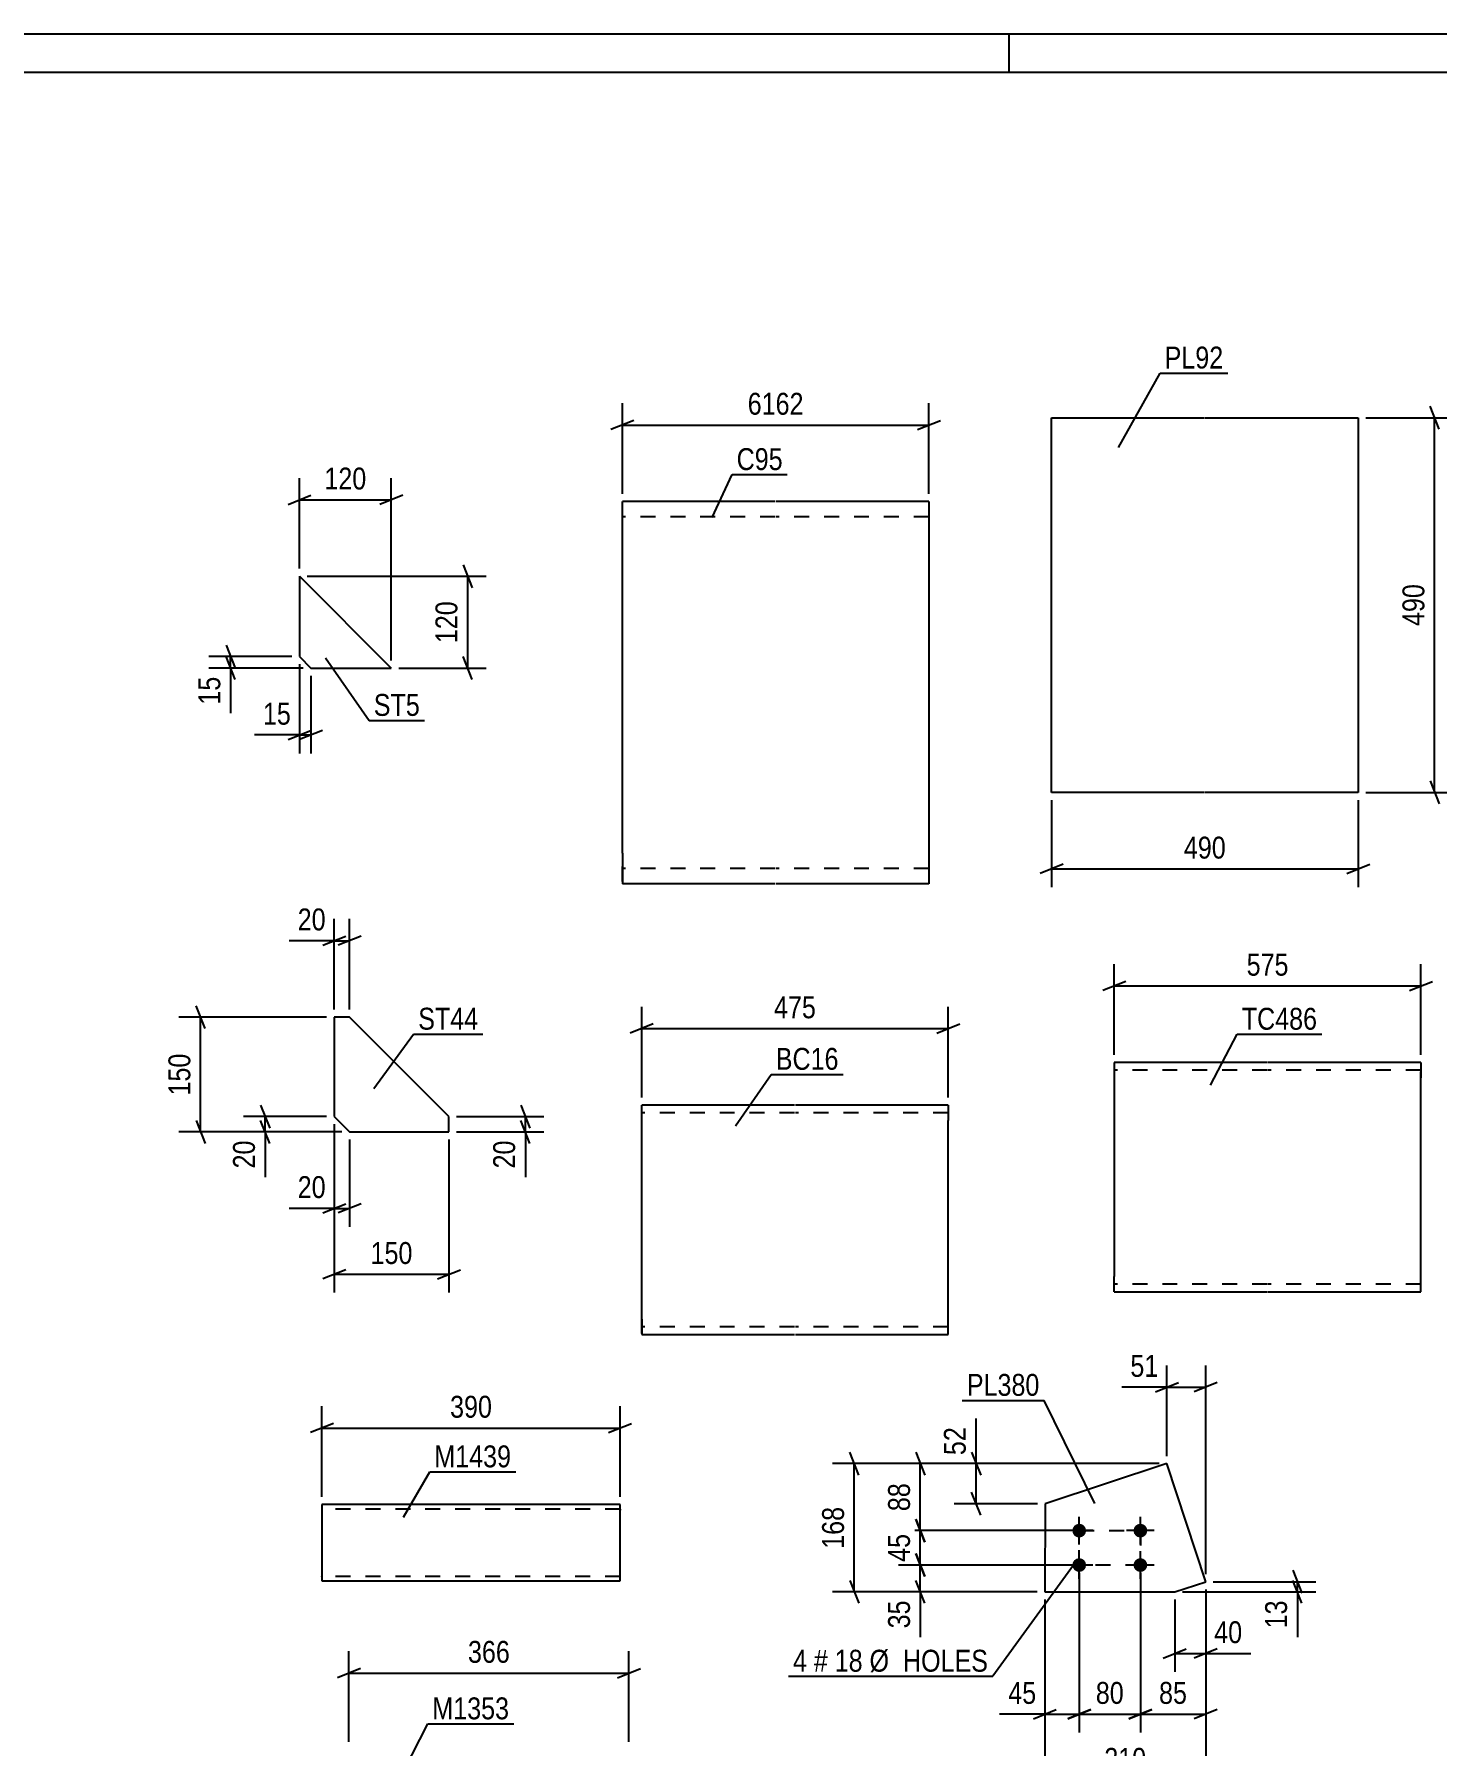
# Model space of a CAD drawing. Header units: millimetres. Extents: x 0 to 841, y 0 to 594.
# Drawn here: x 503.5 to 686.9, y 370.2 to 594 of the extents above; entities that cross this region are included whole.
import ezdxf

# ---------------------------------------------------------------- set-up
doc = ezdxf.new("R2010")
doc.units = ezdxf.units.MM
doc.linetypes.add('DXK_LINE_DOT2', pattern=[3.9198, 1.9599, -1.9599])
doc.styles.add('Arial Narrow', font='ARIALN.TTF', dxfattribs={"height": 0.2})

# ---------------------------------------------------------------- blocks, each defined once
blk = doc.blocks.new('Unknown-284933836-1132')
at = {"color": 5, "linetype": 'Continuous'}
for p, q in [((841, 594), (0, 594)), ((631, 589), (631, 594)), ((836, 589), (5, 589))]:
    blk.add_line(p, q, dxfattribs=at)
blk = doc.blocks.new('Part-284933836-16950 - 16949')
at = {"color": 2, "linetype": 'Continuous'}
for p, q in [((602.92, 453.98), (582.92, 453.98)), ((582.92, 425.98), (582.92, 453.98)), ((623.02, 453.98), (603.02, 453.98)), ((623.02, 453.98), (623.02, 453.39)), ((623.02, 453.39), (623.02, 451.98)), ((623.02, 423.98), (623.02, 451.98)), ((582.92, 425.98), (582.92, 423.98)), ((582.92, 423.98), (602.92, 423.98)), ((603.02, 423.98), (623.02, 423.98))]:
    blk.add_line(p, q, dxfattribs=at)
at = {"color": 7, "linetype": 'DXK_LINE_DOT2'}
for p, q in [((602.92, 452.98), (582.92, 452.98)), ((623.02, 452.98), (603.02, 452.98)), ((623.02, 453.39), (623.02, 452.98)), ((623.02, 452.74), (623.02, 451.98)), ((582.92, 424.13), (582.92, 425.98)), ((582.92, 424.98), (582.92, 425.05)), ((602.92, 424.98), (582.92, 424.98)), ((623.02, 424.98), (603.02, 424.98)), ((623.02, 424.98), (623.02, 425.05))]:
    blk.add_line(p, q, dxfattribs=at)
blk = doc.blocks.new('Part-284933836-16958 - 16957')
at = {"color": 2, "linetype": 'Continuous'}
for p, q in [((664.74, 459.55), (644.74, 459.55)), ((644.74, 459.55), (644.74, 431.55)), ((684.84, 459.55), (664.84, 459.55)), ((684.84, 459.55), (684.84, 458.96)), ((684.84, 458.96), (684.84, 457.55)), ((684.84, 431.55), (684.84, 457.55)), ((644.74, 430.14), (644.74, 431.55)), ((644.74, 429.55), (644.74, 430.14)), ((684.84, 429.55), (684.84, 431.55)), ((644.74, 429.55), (664.74, 429.55)), ((664.84, 429.55), (684.84, 429.55))]:
    blk.add_line(p, q, dxfattribs=at)
at = {"color": 7, "linetype": 'DXK_LINE_DOT2'}
for p, q in [((684.84, 458.96), (684.84, 458.55)), ((664.74, 458.55), (644.74, 458.55)), ((684.84, 458.55), (664.84, 458.55)), ((684.84, 457.55), (684.84, 458.32)), ((644.74, 430.79), (644.74, 431.55)), ((644.74, 430.14), (644.74, 431.17)), ((644.74, 430.55), (644.74, 430.63)), ((644.74, 430.55), (644.74, 430.63)), ((664.74, 430.55), (644.74, 430.55)), ((684.84, 430.55), (664.84, 430.55)), ((684.84, 430.63), (684.84, 431.17)), ((684.84, 430.55), (684.84, 430.63))]:
    blk.add_line(p, q, dxfattribs=at)
blk = doc.blocks.new('Part-284933836-16967 - 16966')
at = {"color": 2, "linetype": 'Continuous'}
for p, q in [((544.71, 465.47), (542.71, 465.47)), ((542.71, 465.47), (542.71, 452.47)), ((557.71, 452.47), (544.71, 465.47)), ((542.71, 452.47), (544.71, 450.47)), ((557.71, 450.47), (557.71, 452.47)), ((544.71, 450.47), (557.71, 450.47))]:
    blk.add_line(p, q, dxfattribs=at)
blk = doc.blocks.new('Part-284933836-17049 - 17048')
at = {"color": 2, "linetype": 'Continuous'}
for p, q in [((538.16, 523.12), (538.16, 512.62)), ((538.16, 523.12), (550.16, 511.12)), ((538.16, 512.62), (539.66, 511.12)), ((539.66, 511.12), (550.16, 511.12))]:
    blk.add_line(p, q, dxfattribs=at)
blk = doc.blocks.new('Part-284933836-17087 - 17086')
at = {"color": 2, "linetype": 'Continuous'}
for p, q in [((636.54, 494.86), (636.54, 543.86)), ((636.54, 543.86), (656.54, 543.86)), ((656.64, 543.86), (676.64, 543.86)), ((676.64, 543.86), (676.64, 494.86)), ((656.54, 494.86), (636.54, 494.86)), ((676.64, 494.86), (656.64, 494.86))]:
    blk.add_line(p, q, dxfattribs=at)
blk = doc.blocks.new('Part-284933836-17126 - 17125')
at = {"color": 2, "linetype": 'Continuous'}
for p, q in [((580.1, 401.75), (541.1, 401.75)), ((541.1, 401.75), (541.1, 391.84)), ((580.1, 392.95), (580.1, 401.75)), ((541.1, 391.84), (541.1, 391.75)), ((541.1, 391.75), (580.1, 391.75)), ((580.1, 391.75), (580.1, 392.95))]:
    blk.add_line(p, q, dxfattribs=at)
at = {"color": 7, "linetype": 'DXK_LINE_DOT2'}
for p, q in [((580.1, 401.15), (541.1, 401.15)), ((580.1, 401.15), (580.1, 401.1)), ((580.1, 401.1), (580.1, 401.15)), ((580.1, 401.01), (580.1, 401.1)), ((580.1, 401.1), (580.1, 401.01)), ((541.1, 392.35), (541.1, 392.4)), ((580.1, 392.35), (541.1, 392.35)), ((580.1, 392.4), (580.1, 392.72)), ((580.1, 392.35), (580.1, 392.4))]:
    blk.add_line(p, q, dxfattribs=at)
blk = doc.blocks.new('Part-284933836-17149 - 17148')
at = {"color": 2, "linetype": 'Continuous'}
for p, q in [((600.39, 532.9), (580.39, 532.9)), ((580.39, 486.9), (580.39, 532.9)), ((620.49, 532.9), (600.49, 532.9)), ((620.49, 532.9), (620.49, 482.9)), ((580.39, 486.9), (580.39, 482.9)), ((600.39, 482.9), (580.39, 482.9)), ((620.49, 482.9), (600.49, 482.9))]:
    blk.add_line(p, q, dxfattribs=at)
at = {"color": 7, "linetype": 'DXK_LINE_DOT2'}
for p, q in [((600.39, 530.9), (580.39, 530.9)), ((620.49, 530.9), (600.49, 530.9)), ((580.39, 483.2), (580.39, 486.9)), ((600.39, 484.9), (580.39, 484.9)), ((620.49, 484.9), (600.49, 484.9))]:
    blk.add_line(p, q, dxfattribs=at)
blk = doc.blocks.new('Part-284933836-17166 - 17165')
at = {"color": 2, "linetype": 'Continuous'}
for p, q in [((651.62, 407.09), (635.69, 401.85)), ((656.69, 391.65), (651.62, 407.09)), ((635.69, 401.85), (635.65, 390.33)), ((652.65, 390.33), (656.69, 391.65)), ((635.65, 390.33), (652.65, 390.33))]:
    blk.add_line(p, q, dxfattribs=at)
blk = doc.blocks.new('Bolt-284933836-17167 - 17165')
at = {"linetype": 'Continuous'}
for points in [[(639.25, 398.33, -1), (641.05, 398.33, -1)], [(647.25, 398.33, -1), (649.05, 398.33, -1)], [(639.25, 393.83, -1), (641.05, 393.83, -1)], [(647.25, 393.83, -1), (649.05, 393.83, -1)]]:
    blk.add_hatch(color=1, dxfattribs=at).paths.add_polyline_path(points)
at = {"color": 1, "linetype": 'Continuous'}
for p, q in [((640.15, 396.53), (640.15, 400.13)), ((648.15, 396.53), (648.15, 400.13)), ((641.95, 398.33), (638.35, 398.33)), ((649.95, 398.33), (646.35, 398.33)), ((640.15, 392.03), (640.15, 395.63)), ((648.15, 392.03), (648.15, 395.63)), ((641.95, 393.83), (638.35, 393.83)), ((649.95, 393.83), (646.35, 393.83))]:
    blk.add_line(p, q, dxfattribs=at)
blk = doc.blocks.new('Rectangle-284933836-18994 - 17165')
at = {"color": 1, "linetype": 'DXK_LINE_DOT2'}
blk.add_lwpolyline([(640.15, 398.33), (648.15, 398.33), (648.15, 393.83), (640.15, 393.83), (640.15, 398.33)], close=True, dxfattribs=at)
blk = doc.blocks.new('StraightDimension-284933836-17225 - 16949')
at = {"color": 7, "linetype": 'Continuous'}
for p, q in [((582.92, 454.98), (582.92, 466.83)), ((623.02, 454.98), (623.02, 466.83)), ((584.42, 464.58), (581.42, 463.38)), ((582.92, 463.98), (623.02, 463.98)), ((621.52, 463.38), (624.52, 464.58))]:
    blk.add_line(p, q, dxfattribs=at)
at = {"color": 0}
blk.add_wipeout([(606.31, 464.73), (606.31, 468.93), (599.63, 468.93), (599.63, 464.73)], dxfattribs=at)
at = {"color": 3, "style": 'Arial Narrow'}
blk.add_text('475', height=2.863, dxfattribs=at).set_placement((600.23, 465.33))
blk = doc.blocks.new('StraightDimension-284933836-17229 - 16957')
at = {"color": 7, "linetype": 'Continuous'}
for p, q in [((644.74, 460.55), (644.74, 472.4)), ((684.84, 460.55), (684.84, 472.4)), ((646.24, 470.15), (643.24, 468.95)), ((683.34, 468.95), (686.34, 470.15)), ((644.74, 469.55), (684.84, 469.55))]:
    blk.add_line(p, q, dxfattribs=at)
at = {"color": 0}
blk.add_wipeout([(668.13, 470.3), (668.13, 474.5), (661.45, 474.5), (661.45, 470.3)], dxfattribs=at)
at = {"color": 3, "style": 'Arial Narrow'}
blk.add_text('575', height=2.863, dxfattribs=at).set_placement((662.05, 470.9))
blk = doc.blocks.new('StraightDimension-284933836-17249 - 16966')
at = {"color": 7, "linetype": 'Continuous'}
for p, q in [((542.71, 451.47), (542.71, 429.45)), ((557.71, 449.47), (557.71, 429.45)), ((544.21, 432.45), (541.21, 431.25)), ((556.21, 431.25), (559.21, 432.45)), ((542.71, 431.85), (557.71, 431.85))]:
    blk.add_line(p, q, dxfattribs=at)
at = {"color": 0}
blk.add_wipeout([(553.55, 432.6), (553.55, 436.8), (546.86, 436.8), (546.86, 432.6)], dxfattribs=at)
at = {"color": 3, "style": 'Arial Narrow'}
blk.add_text('150', height=2.863, dxfattribs=at).set_placement((547.46, 433.2))
blk = doc.blocks.new('StraightDimension-284933836-17241 - 16966')
at = {"color": 7, "linetype": 'Continuous'}
for p, q in [((558.71, 452.47), (570.11, 452.47)), ((567.11, 453.97), (568.31, 450.97)), ((567.71, 450.47), (567.71, 452.47)), ((558.71, 450.47), (570.11, 450.47)), ((568.31, 448.97), (567.11, 451.97))]:
    blk.add_line(p, q, dxfattribs=at)
at = {"color": 0}
blk.add_wipeout([(566.96, 449.94), (562.76, 449.94), (562.76, 445.09), (566.96, 445.09)], dxfattribs=at)
at = {"color": 7, "linetype": 'Continuous'}
blk.add_line((567.71, 450.47), (567.71, 444.56), dxfattribs=at)
blk.add_line((567.71, 450.47), (567.71, 444.56), dxfattribs=at)
at = {"color": 3, "style": 'Arial Narrow'}
blk.add_text('20', height=2.863, rotation=90.0002, dxfattribs=at).set_placement((566.36, 445.69))
blk = doc.blocks.new('StraightDimension-284933836-17233 - 16966')
at = {"color": 7, "linetype": 'Continuous'}
for p, q in [((542.71, 451.47), (542.71, 438.07)), ((544.71, 449.47), (544.71, 438.07)), ((541.21, 439.87), (544.21, 441.07)), ((546.21, 441.07), (543.21, 439.87)), ((542.71, 440.47), (544.71, 440.47))]:
    blk.add_line(p, q, dxfattribs=at)
at = {"color": 0}
blk.add_wipeout([(542.18, 441.22), (542.18, 445.42), (537.33, 445.42), (537.33, 441.22)], dxfattribs=at)
at = {"color": 7, "linetype": 'Continuous'}
blk.add_line((542.71, 440.47), (536.8, 440.47), dxfattribs=at)
blk.add_line((542.71, 440.47), (536.8, 440.47), dxfattribs=at)
at = {"color": 3, "style": 'Arial Narrow'}
blk.add_text('20', height=2.863, dxfattribs=at).set_placement((537.93, 441.82))
blk = doc.blocks.new('StraightDimension-284933836-17253 - 16966')
at = {"color": 7, "linetype": 'Continuous'}
for p, q in [((525.83, 463.97), (524.63, 466.97)), ((541.71, 465.47), (522.38, 465.47)), ((525.23, 450.47), (525.23, 465.47)), ((543.71, 450.47), (522.38, 450.47)), ((524.63, 451.97), (525.83, 448.97))]:
    blk.add_line(p, q, dxfattribs=at)
at = {"color": 0}
blk.add_wipeout([(524.48, 461.31), (520.28, 461.31), (520.28, 454.63), (524.48, 454.63)], dxfattribs=at)
at = {"color": 3, "style": 'Arial Narrow'}
blk.add_text('150', height=2.863, rotation=90.0002, dxfattribs=at).set_placement((523.88, 455.23))
blk = doc.blocks.new('StraightDimension-284933836-17245 - 16966')
at = {"color": 7, "linetype": 'Continuous'}
for p, q in [((541.71, 452.47), (530.83, 452.47)), ((533.08, 453.97), (534.28, 450.97)), ((533.68, 450.47), (533.68, 452.47)), ((543.71, 450.47), (530.83, 450.47)), ((534.28, 448.97), (533.08, 451.97))]:
    blk.add_line(p, q, dxfattribs=at)
at = {"color": 0}
blk.add_wipeout([(532.93, 449.94), (528.73, 449.94), (528.73, 445.09), (532.93, 445.09)], dxfattribs=at)
at = {"color": 7, "linetype": 'Continuous'}
blk.add_line((533.68, 450.47), (533.68, 444.56), dxfattribs=at)
blk.add_line((533.68, 450.47), (533.68, 444.56), dxfattribs=at)
at = {"color": 3, "style": 'Arial Narrow'}
blk.add_text('20', height=2.863, rotation=90.0002, dxfattribs=at).set_placement((532.33, 445.69))
blk = doc.blocks.new('StraightDimension-284933836-17237 - 16966')
at = {"color": 7, "linetype": 'Continuous'}
for p, q in [((542.71, 466.47), (542.71, 478.32)), ((544.71, 466.47), (544.71, 478.32)), ((541.21, 474.87), (544.21, 476.07)), ((542.71, 475.47), (544.71, 475.47)), ((546.21, 476.07), (543.21, 474.87))]:
    blk.add_line(p, q, dxfattribs=at)
at = {"color": 0}
blk.add_wipeout([(542.18, 476.22), (542.18, 480.42), (537.33, 480.42), (537.33, 476.22)], dxfattribs=at)
at = {"color": 7, "linetype": 'Continuous'}
blk.add_line((542.71, 475.47), (536.8, 475.47), dxfattribs=at)
blk.add_line((542.71, 475.47), (536.8, 475.47), dxfattribs=at)
at = {"color": 3, "style": 'Arial Narrow'}
blk.add_text('20', height=2.863, dxfattribs=at).set_placement((537.93, 476.82))
blk = doc.blocks.new('StraightDimension-284933836-17417 - 17048')
at = {"color": 7, "linetype": 'Continuous'}
for p, q in [((537.16, 512.62), (526.3, 512.62)), ((528.55, 514.12), (529.75, 511.12)), ((529.75, 509.62), (528.55, 512.62)), ((529.15, 511.12), (529.15, 512.62)), ((538.66, 511.12), (526.3, 511.12))]:
    blk.add_line(p, q, dxfattribs=at)
at = {"color": 0}
blk.add_wipeout([(528.4, 510.59), (524.2, 510.59), (524.2, 505.74), (528.4, 505.74)], dxfattribs=at)
at = {"color": 7, "linetype": 'Continuous'}
blk.add_line((529.15, 511.12), (529.15, 505.21), dxfattribs=at)
blk.add_line((529.15, 511.12), (529.15, 505.21), dxfattribs=at)
at = {"color": 3, "style": 'Arial Narrow'}
blk.add_text('15', height=2.863, rotation=90.0002, dxfattribs=at).set_placement((527.8, 506.34))
blk = doc.blocks.new('StraightDimension-284933836-17409 - 17048')
at = {"color": 7, "linetype": 'Continuous'}
for p, q in [((538.16, 511.62), (538.16, 499.97)), ((539.66, 510.12), (539.66, 499.97)), ((536.66, 501.77), (539.66, 502.97)), ((541.16, 502.97), (538.16, 501.77)), ((538.16, 502.37), (539.66, 502.37))]:
    blk.add_line(p, q, dxfattribs=at)
at = {"color": 0}
blk.add_wipeout([(537.64, 503.12), (537.64, 507.32), (532.78, 507.32), (532.78, 503.12)], dxfattribs=at)
at = {"color": 7, "linetype": 'Continuous'}
blk.add_line((538.16, 502.37), (532.26, 502.37), dxfattribs=at)
blk.add_line((538.16, 502.37), (532.26, 502.37), dxfattribs=at)
at = {"color": 3, "style": 'Arial Narrow'}
blk.add_text('15', height=2.863, dxfattribs=at).set_placement((533.38, 503.72))
blk = doc.blocks.new('StraightDimension-284933836-17421 - 17048')
at = {"color": 7, "linetype": 'Continuous'}
for p, q in [((559.56, 524.62), (560.76, 521.62)), ((539.16, 523.12), (562.56, 523.12)), ((560.16, 511.12), (560.16, 523.12)), ((560.76, 509.62), (559.56, 512.62)), ((551.16, 511.12), (562.56, 511.12))]:
    blk.add_line(p, q, dxfattribs=at)
at = {"color": 0}
blk.add_wipeout([(559.41, 520.46), (555.21, 520.46), (555.21, 513.78), (559.41, 513.78)], dxfattribs=at)
at = {"color": 3, "style": 'Arial Narrow'}
blk.add_text('120', height=2.863, rotation=90.0002, dxfattribs=at).set_placement((558.81, 514.38))
blk = doc.blocks.new('StraightDimension-284933836-17413 - 17048')
at = {"color": 7, "linetype": 'Continuous'}
for p, q in [((538.16, 524.12), (538.16, 535.97)), ((550.16, 512.12), (550.16, 535.97)), ((536.66, 532.52), (539.66, 533.72)), ((538.16, 533.12), (550.16, 533.12)), ((551.66, 533.72), (548.66, 532.52))]:
    blk.add_line(p, q, dxfattribs=at)
at = {"color": 0}
blk.add_wipeout([(547.5, 533.87), (547.5, 538.07), (540.82, 538.07), (540.82, 533.87)], dxfattribs=at)
at = {"color": 3, "style": 'Arial Narrow'}
blk.add_text('120', height=2.863, dxfattribs=at).set_placement((541.42, 534.47))
blk = doc.blocks.new('StraightDimension-284933836-17429 - 17086')
at = {"color": 7, "linetype": 'Continuous'}
for p, q in [((636.54, 493.86), (636.54, 482.46)), ((676.64, 493.86), (676.64, 482.46)), ((638.04, 485.46), (635.04, 484.26)), ((636.54, 484.86), (676.64, 484.86)), ((675.14, 484.26), (678.14, 485.46))]:
    blk.add_line(p, q, dxfattribs=at)
at = {"color": 0}
blk.add_wipeout([(659.93, 485.61), (659.93, 489.81), (653.24, 489.81), (653.24, 485.61)], dxfattribs=at)
at = {"color": 3, "style": 'Arial Narrow'}
blk.add_text('490', height=2.863, dxfattribs=at).set_placement((653.84, 486.21))
blk = doc.blocks.new('StraightDimension-284933836-17425 - 17086')
at = {"color": 7, "linetype": 'Continuous'}
for p, q in [((677.64, 543.86), (689.04, 543.86)), ((687.24, 542.36), (686.04, 545.36)), ((686.64, 494.86), (686.64, 543.86)), ((677.64, 494.86), (689.04, 494.86)), ((686.04, 496.36), (687.24, 493.36))]:
    blk.add_line(p, q, dxfattribs=at)
at = {"color": 0}
blk.add_wipeout([(685.89, 522.7), (681.69, 522.7), (681.69, 516.02), (685.89, 516.02)], dxfattribs=at)
at = {"color": 3, "style": 'Arial Narrow'}
blk.add_text('490', height=2.863, rotation=90.0002, dxfattribs=at).set_placement((685.29, 516.62))
blk = doc.blocks.new('StraightDimension-284933836-17449 - 17109')
at = {"color": 7, "linetype": 'Continuous'}
for p, q in [((544.63, 370.7), (544.63, 382.55)), ((581.25, 370.7), (581.25, 382.55)), ((546.13, 380.3), (543.13, 379.1)), ((544.63, 379.7), (581.25, 379.7)), ((579.75, 379.1), (582.75, 380.3))]:
    blk.add_line(p, q, dxfattribs=at)
at = {"color": 0}
blk.add_wipeout([(566.28, 380.45), (566.28, 384.65), (559.6, 384.65), (559.6, 380.45)], dxfattribs=at)
at = {"color": 3, "style": 'Arial Narrow'}
blk.add_text('366', height=2.863, dxfattribs=at).set_placement((560.2, 381.05))
blk = doc.blocks.new('StraightDimension-284933836-17489 - 17125')
at = {"color": 7, "linetype": 'Continuous'}
for p, q in [((541.1, 402.75), (541.1, 414.6)), ((580.1, 402.75), (580.1, 414.6)), ((542.6, 412.35), (539.6, 411.15)), ((578.6, 411.15), (581.6, 412.35)), ((541.1, 411.75), (580.1, 411.75))]:
    blk.add_line(p, q, dxfattribs=at)
at = {"color": 0}
blk.add_wipeout([(563.95, 412.5), (563.95, 416.7), (557.26, 416.7), (557.26, 412.5)], dxfattribs=at)
at = {"color": 3, "style": 'Arial Narrow'}
blk.add_text('390', height=2.863, dxfattribs=at).set_placement((557.86, 413.1))
blk = doc.blocks.new('StraightDimension-284933836-17517 - 17148')
at = {"color": 7, "linetype": 'Continuous'}
for p, q in [((580.39, 533.9), (580.39, 545.75)), ((620.49, 533.9), (620.49, 545.75)), ((581.89, 543.5), (578.89, 542.3)), ((580.39, 542.9), (620.49, 542.9)), ((618.99, 542.3), (621.99, 543.5))]:
    blk.add_line(p, q, dxfattribs=at)
at = {"color": 0}
blk.add_wipeout([(604.7, 543.65), (604.7, 547.85), (596.19, 547.85), (596.19, 543.65)], dxfattribs=at)
at = {"color": 3, "style": 'Arial Narrow'}
blk.add_text('6162', height=2.863, dxfattribs=at).set_placement((596.79, 544.25))
blk = doc.blocks.new('StraightDimension-284933836-17583 - 17165')
at = {"color": 7, "linetype": 'Continuous'}
for p, q in [((651.62, 408.09), (651.62, 419.94)), ((656.69, 392.65), (656.69, 419.94)), ((650.12, 416.49), (653.12, 417.69)), ((651.62, 417.09), (656.69, 417.09)), ((658.19, 417.69), (655.19, 416.49))]:
    blk.add_line(p, q, dxfattribs=at)
at = {"color": 0}
blk.add_wipeout([(651.1, 417.84), (651.1, 422.04), (646.24, 422.04), (646.24, 417.84)], dxfattribs=at)
at = {"color": 7, "linetype": 'Continuous'}
blk.add_line((651.62, 417.09), (645.71, 417.09), dxfattribs=at)
blk.add_line((651.62, 417.09), (645.71, 417.09), dxfattribs=at)
at = {"color": 3, "style": 'Arial Narrow'}
blk.add_text('51', height=2.863, dxfattribs=at).set_placement((646.84, 418.44))
blk = doc.blocks.new('StraightDimension-284933836-17589 - 17165')
at = {"color": 7, "linetype": 'Continuous'}
for p, q in [((656.69, 390.65), (656.69, 379.87)), ((652.65, 389.33), (652.65, 379.87)), ((651.15, 381.67), (654.15, 382.87)), ((658.19, 382.87), (655.19, 381.67)), ((652.65, 382.27), (656.69, 382.27))]:
    blk.add_line(p, q, dxfattribs=at)
at = {"color": 0}
blk.add_wipeout([(662.07, 383.02), (662.07, 387.22), (657.21, 387.22), (657.21, 383.02)], dxfattribs=at)
at = {"color": 7, "linetype": 'Continuous'}
blk.add_line((656.69, 382.27), (662.59, 382.27), dxfattribs=at)
blk.add_line((656.69, 382.27), (662.59, 382.27), dxfattribs=at)
at = {"color": 3, "style": 'Arial Narrow'}
blk.add_text('40', height=2.863, dxfattribs=at).set_placement((657.81, 383.62))
blk = doc.blocks.new('StraightDimension-284933836-17593 - 17165')
at = {"color": 7, "linetype": 'Continuous'}
for p, q in [((657.69, 391.65), (671.08, 391.65)), ((668.08, 393.15), (669.28, 390.15)), ((669.28, 388.83), (668.08, 391.83)), ((668.68, 390.33), (668.68, 391.65)), ((653.65, 390.33), (671.08, 390.33))]:
    blk.add_line(p, q, dxfattribs=at)
at = {"color": 0}
blk.add_wipeout([(667.93, 389.8), (663.73, 389.8), (663.73, 384.95), (667.93, 384.95)], dxfattribs=at)
at = {"color": 7, "linetype": 'Continuous'}
blk.add_line((668.68, 390.33), (668.68, 384.42), dxfattribs=at)
blk.add_line((668.68, 390.33), (668.68, 384.42), dxfattribs=at)
at = {"color": 3, "style": 'Arial Narrow'}
blk.add_text('13', height=2.863, rotation=90.0002, dxfattribs=at).set_placement((667.33, 385.55))
blk = doc.blocks.new('StraightDimension-284933836-17597 - 17165')
at = {"color": 7, "linetype": 'Continuous'}
for p, q in [((626.06, 408.59), (627.26, 405.59)), ((650.62, 407.09), (623.81, 407.09)), ((626.66, 401.85), (626.66, 407.09)), ((627.26, 400.35), (626.06, 403.35)), ((634.69, 401.85), (623.81, 401.85))]:
    blk.add_line(p, q, dxfattribs=at)
at = {"color": 0}
blk.add_wipeout([(625.91, 412.47), (621.71, 412.47), (621.71, 407.61), (625.91, 407.61)], dxfattribs=at)
at = {"color": 7, "linetype": 'Continuous'}
blk.add_line((626.66, 407.09), (626.66, 412.99), dxfattribs=at)
blk.add_line((626.66, 407.09), (626.66, 412.99), dxfattribs=at)
at = {"color": 3, "style": 'Arial Narrow'}
blk.add_text('52', height=2.863, rotation=90.0002, dxfattribs=at).set_placement((625.31, 408.21))
blk = doc.blocks.new('StraightDimension-284933836-17601 - 17165')
at = {"color": 7, "linetype": 'Continuous'}
for p, q in [((648.15, 392.83), (648.15, 371.93)), ((656.69, 390.65), (656.69, 371.93)), ((646.65, 373.73), (649.65, 374.93)), ((648.15, 374.33), (656.69, 374.33)), ((658.19, 374.93), (655.19, 373.73))]:
    blk.add_line(p, q, dxfattribs=at)
at = {"color": 0}
blk.add_wipeout([(654.85, 375.08), (654.85, 379.28), (649.99, 379.28), (649.99, 375.08)], dxfattribs=at)
at = {"color": 3, "style": 'Arial Narrow'}
blk.add_text('85', height=2.863, dxfattribs=at).set_placement((650.59, 375.68))
blk = doc.blocks.new('StraightDimension-284933836-17602 - 17165')
at = {"color": 7, "linetype": 'Continuous'}
for p, q in [((640.15, 392.83), (640.15, 371.93)), ((648.15, 392.83), (648.15, 371.93)), ((638.65, 373.73), (641.65, 374.93)), ((640.15, 374.33), (648.15, 374.33)), ((649.65, 374.93), (646.65, 373.73))]:
    blk.add_line(p, q, dxfattribs=at)
at = {"color": 0}
blk.add_wipeout([(646.58, 375.08), (646.58, 379.28), (641.72, 379.28), (641.72, 375.08)], dxfattribs=at)
at = {"color": 3, "style": 'Arial Narrow'}
blk.add_text('80', height=2.863, dxfattribs=at).set_placement((642.32, 375.68))
blk = doc.blocks.new('StraightDimension-284933836-17603 - 17165')
at = {"color": 7, "linetype": 'Continuous'}
for p, q in [((640.15, 392.83), (640.15, 371.93)), ((635.65, 389.33), (635.65, 371.93)), ((634.15, 373.73), (637.15, 374.93)), ((635.65, 374.33), (640.15, 374.33)), ((641.65, 374.93), (638.65, 373.73))]:
    blk.add_line(p, q, dxfattribs=at)
at = {"color": 0}
blk.add_wipeout([(635.12, 375.08), (635.12, 379.28), (630.27, 379.28), (630.27, 375.08)], dxfattribs=at)
at = {"color": 7, "linetype": 'Continuous'}
blk.add_line((635.65, 374.33), (629.74, 374.33), dxfattribs=at)
blk.add_line((635.65, 374.33), (629.74, 374.33), dxfattribs=at)
at = {"color": 3, "style": 'Arial Narrow'}
blk.add_text('45', height=2.863, dxfattribs=at).set_placement((630.87, 375.68))
blk = doc.blocks.new('StraightDimension-284933836-17613 - 17165')
at = {"color": 7, "linetype": 'Continuous'}
for p, q in [((656.69, 390.65), (656.69, 363.31)), ((635.65, 389.33), (635.65, 363.31)), ((637.15, 366.31), (634.15, 365.11)), ((635.65, 365.71), (656.69, 365.71)), ((655.19, 365.11), (658.19, 366.31))]:
    blk.add_line(p, q, dxfattribs=at)
at = {"color": 0}
blk.add_wipeout([(649.51, 366.46), (649.51, 370.66), (642.83, 370.66), (642.83, 366.46)], dxfattribs=at)
at = {"color": 3, "style": 'Arial Narrow'}
blk.add_text('210', height=2.863, dxfattribs=at).set_placement((643.43, 367.06))
blk = doc.blocks.new('StraightDimension-284933836-17617 - 17165')
at = {"color": 7, "linetype": 'Continuous'}
for p, q in [((618.76, 408.59), (619.96, 405.59)), ((650.62, 407.09), (616.51, 407.09)), ((619.36, 398.33), (619.36, 407.09)), ((619.96, 396.83), (618.76, 399.83)), ((639.15, 398.33), (616.51, 398.33))]:
    blk.add_line(p, q, dxfattribs=at)
at = {"color": 0}
blk.add_wipeout([(618.61, 405.13), (614.41, 405.13), (614.41, 400.28), (618.61, 400.28)], dxfattribs=at)
at = {"color": 3, "style": 'Arial Narrow'}
blk.add_text('88', height=2.863, rotation=90.0002, dxfattribs=at).set_placement((618.01, 400.88))
blk = doc.blocks.new('StraightDimension-284933836-17618 - 17165')
at = {"color": 7, "linetype": 'Continuous'}
for p, q in [((618.76, 399.83), (619.96, 396.83)), ((639.15, 398.33), (616.51, 398.33)), ((619.36, 393.83), (619.36, 398.33)), ((619.96, 392.33), (618.76, 395.33)), ((639.15, 393.83), (616.51, 393.83))]:
    blk.add_line(p, q, dxfattribs=at)
at = {"color": 0}
blk.add_wipeout([(618.61, 398.51), (614.41, 398.51), (614.41, 393.65), (618.61, 393.65)], dxfattribs=at)
at = {"color": 3, "style": 'Arial Narrow'}
blk.add_text('45', height=2.863, rotation=90.0002, dxfattribs=at).set_placement((618.01, 394.25))
blk = doc.blocks.new('StraightDimension-284933836-17619 - 17165')
at = {"color": 7, "linetype": 'Continuous'}
for p, q in [((618.76, 395.33), (619.96, 392.33)), ((639.15, 393.83), (616.51, 393.83)), ((619.96, 388.83), (618.76, 391.83)), ((619.36, 390.33), (619.36, 393.83)), ((634.65, 390.33), (616.51, 390.33))]:
    blk.add_line(p, q, dxfattribs=at)
at = {"color": 0}
blk.add_wipeout([(618.61, 389.8), (614.41, 389.8), (614.41, 384.95), (618.61, 384.95)], dxfattribs=at)
at = {"color": 7, "linetype": 'Continuous'}
blk.add_line((619.36, 390.33), (619.36, 384.42), dxfattribs=at)
blk.add_line((619.36, 390.33), (619.36, 384.42), dxfattribs=at)
at = {"color": 3, "style": 'Arial Narrow'}
blk.add_text('35', height=2.863, rotation=90.0002, dxfattribs=at).set_placement((618.01, 385.55))
blk = doc.blocks.new('StraightDimension-284933836-17629 - 17165')
at = {"color": 7, "linetype": 'Continuous'}
for p, q in [((611.33, 405.59), (610.13, 408.59)), ((650.62, 407.09), (607.88, 407.09)), ((610.73, 390.33), (610.73, 407.09)), ((610.13, 391.83), (611.33, 388.83)), ((634.65, 390.33), (607.88, 390.33))]:
    blk.add_line(p, q, dxfattribs=at)
at = {"color": 0}
blk.add_wipeout([(609.98, 402.05), (605.78, 402.05), (605.78, 395.36), (609.98, 395.36)], dxfattribs=at)
at = {"color": 3, "style": 'Arial Narrow'}
blk.add_text('168', height=2.863, rotation=90.0002, dxfattribs=at).set_placement((609.38, 395.96))
blk = doc.blocks.new('Mark-284933836-17638 - 16949')
at = {"color": 0}
blk.add_wipeout([(608.68, 458.59), (608.68, 461.59), (600.46, 461.59), (600.46, 458.59)], dxfattribs=at)
blk.add_wipeout([(608.68, 458.59), (608.68, 461.59), (600.46, 461.59), (600.46, 458.59)], dxfattribs=at)
at = {"color": 30, "linetype": 'Continuous'}
for p, q in [((595.17, 451.26), (599.86, 457.99)), ((599.86, 457.99), (609.28, 457.99))]:
    blk.add_line(p, q, dxfattribs=at)
at = {"color": 3, "style": 'Arial Narrow'}
blk.add_text('BC16', height=2.863, dxfattribs=at).set_placement((600.46, 458.59))
blk = doc.blocks.new('Mark-284933836-17641 - 16957')
at = {"color": 0}
blk.add_wipeout([(671.28, 463.83), (671.28, 466.83), (661.41, 466.83), (661.41, 463.83)], dxfattribs=at)
blk.add_wipeout([(671.28, 463.83), (671.28, 466.83), (661.41, 466.83), (661.41, 463.83)], dxfattribs=at)
at = {"color": 30, "linetype": 'Continuous'}
for p, q in [((657.34, 456.6), (660.81, 463.23)), ((660.81, 463.23), (671.88, 463.23))]:
    blk.add_line(p, q, dxfattribs=at)
at = {"color": 3, "style": 'Arial Narrow'}
blk.add_text('TC486', height=2.863, dxfattribs=at).set_placement((661.41, 463.83))
blk = doc.blocks.new('Mark-284933836-17644 - 16966')
at = {"color": 0}
blk.add_wipeout([(561.55, 463.84), (561.55, 466.84), (553.69, 466.84), (553.69, 463.84)], dxfattribs=at)
blk.add_wipeout([(561.55, 463.84), (561.55, 466.84), (553.69, 466.84), (553.69, 463.84)], dxfattribs=at)
at = {"color": 30, "linetype": 'Continuous'}
for p, q in [((547.9, 456.14), (553.09, 463.24)), ((553.09, 463.24), (562.15, 463.24))]:
    blk.add_line(p, q, dxfattribs=at)
at = {"color": 3, "style": 'Arial Narrow'}
blk.add_text('ST44', height=2.863, dxfattribs=at).set_placement((553.69, 463.84))
blk = doc.blocks.new('Mark-284933836-17674 - 17048')
at = {"color": 0}
blk.add_wipeout([(553.91, 504.87), (553.91, 507.87), (547.88, 507.87), (547.88, 504.87)], dxfattribs=at)
blk.add_wipeout([(553.91, 504.87), (553.91, 507.87), (547.88, 507.87), (547.88, 504.87)], dxfattribs=at)
at = {"color": 30, "linetype": 'Continuous'}
for p, q in [((541.55, 512.46), (547.28, 504.27)), ((547.28, 504.27), (554.51, 504.27))]:
    blk.add_line(p, q, dxfattribs=at)
at = {"color": 3, "style": 'Arial Narrow'}
blk.add_text('ST5', height=2.863, dxfattribs=at).set_placement((547.88, 504.87))
blk = doc.blocks.new('Mark-284933836-17677 - 17086')
at = {"color": 0}
blk.add_wipeout([(658.99, 550.29), (658.99, 553.29), (651.32, 553.29), (651.32, 550.29)], dxfattribs=at)
blk.add_wipeout([(658.99, 550.29), (658.99, 553.29), (651.32, 553.29), (651.32, 550.29)], dxfattribs=at)
at = {"color": 30, "linetype": 'Continuous'}
for p, q in [((645.3, 539.96), (650.72, 549.69)), ((650.72, 549.69), (659.59, 549.69))]:
    blk.add_line(p, q, dxfattribs=at)
at = {"color": 3, "style": 'Arial Narrow'}
blk.add_text('PL92', height=2.863, dxfattribs=at).set_placement((651.32, 550.29))
blk = doc.blocks.new('Mark-284933836-17686 - 17109')
at = {"color": 0}
blk.add_wipeout([(565.59, 373.66), (565.59, 376.66), (555.54, 376.66), (555.54, 373.66)], dxfattribs=at)
blk.add_wipeout([(565.59, 373.66), (565.59, 376.66), (555.54, 376.66), (555.54, 373.66)], dxfattribs=at)
at = {"color": 30, "linetype": 'Continuous'}
for p, q in [((551.81, 366.93), (554.94, 373.06)), ((554.94, 373.06), (566.19, 373.06))]:
    blk.add_line(p, q, dxfattribs=at)
at = {"color": 3, "style": 'Arial Narrow'}
blk.add_text('M1353', height=2.863, dxfattribs=at).set_placement((555.54, 373.66))
blk = doc.blocks.new('Mark-284933836-17694 - 17125')
at = {"color": 0}
blk.add_wipeout([(565.85, 406.61), (565.85, 409.61), (555.8, 409.61), (555.8, 406.61)], dxfattribs=at)
blk.add_wipeout([(565.85, 406.61), (565.85, 409.61), (555.8, 409.61), (555.8, 406.61)], dxfattribs=at)
at = {"color": 30, "linetype": 'Continuous'}
for p, q in [((551.77, 400.09), (555.2, 406.01)), ((555.2, 406.01), (566.45, 406.01))]:
    blk.add_line(p, q, dxfattribs=at)
at = {"color": 3, "style": 'Arial Narrow'}
blk.add_text('M1439', height=2.863, dxfattribs=at).set_placement((555.8, 406.61))
blk = doc.blocks.new('Mark-284933836-17703 - 17148')
at = {"color": 0}
blk.add_wipeout([(601.37, 537.01), (601.37, 540.01), (595.34, 540.01), (595.34, 537.01)], dxfattribs=at)
blk.add_wipeout([(601.37, 537.01), (601.37, 540.01), (595.34, 540.01), (595.34, 537.01)], dxfattribs=at)
at = {"color": 30, "linetype": 'Continuous'}
for p, q in [((592.15, 530.83), (594.74, 536.41)), ((594.74, 536.41), (601.97, 536.41))]:
    blk.add_line(p, q, dxfattribs=at)
at = {"color": 3, "style": 'Arial Narrow'}
blk.add_text('C95', height=2.863, dxfattribs=at).set_placement((595.34, 537.01))
blk = doc.blocks.new('Mark-284933836-17713 - 17165')
at = {"color": 0}
blk.add_wipeout([(634.96, 415.96), (634.96, 418.96), (625.45, 418.96), (625.45, 415.96)], dxfattribs=at)
blk.add_wipeout([(634.96, 415.96), (634.96, 418.96), (625.45, 418.96), (625.45, 415.96)], dxfattribs=at)
at = {"color": 30, "linetype": 'Continuous'}
for p in [(624.85, 415.36), (642.19, 401.87)]:
    blk.add_line(p, (635.56, 415.36), dxfattribs=at)
at = {"color": 3, "style": 'Arial Narrow'}
blk.add_text('PL380', height=2.863, dxfattribs=at).set_placement((625.45, 415.96))
blk = doc.blocks.new('Mark-284933836-17716 - 17165')
at = {"color": 0}
blk.add_wipeout([(604.54, 379.89), (604.54, 382.89), (602.71, 382.89), (602.71, 379.89)], dxfattribs=at)
blk.add_wipeout([(604.54, 379.89), (604.54, 382.89), (602.71, 382.89), (602.71, 379.89)], dxfattribs=at)
blk.add_wipeout([(607.27, 379.89), (607.27, 382.89), (605.44, 382.89), (605.44, 379.89)], dxfattribs=at)
blk.add_wipeout([(607.27, 379.89), (607.27, 382.89), (605.44, 382.89), (605.44, 379.89)], dxfattribs=at)
at = {"color": 3, "style": 'Arial Narrow'}
blk.add_text('4', height=2.86, dxfattribs=at).set_placement((602.71, 379.89))
at = {"color": 0}
blk.add_wipeout([(611.82, 379.89), (611.82, 382.89), (608.17, 382.89), (608.17, 379.89)], dxfattribs=at)
blk.add_wipeout([(611.82, 379.89), (611.82, 382.89), (608.17, 382.89), (608.17, 379.89)], dxfattribs=at)
at = {"color": 3, "style": 'Arial Narrow'}
blk.add_text('#', height=2.86, dxfattribs=at).set_placement((605.44, 379.89))
at = {"color": 0}
blk.add_wipeout([(628.25, 379.89), (628.25, 382.89), (612.72, 382.89), (612.72, 379.89)], dxfattribs=at)
blk.add_wipeout([(628.25, 379.89), (628.25, 382.89), (612.72, 382.89), (612.72, 379.89)], dxfattribs=at)
at = {"color": 7, "linetype": 'Continuous'}
for p in [(639.38, 393.83), (602.11, 379.29)]:
    blk.add_line(p, (628.85, 379.29), dxfattribs=at)
at = {"color": 3, "style": 'Arial Narrow'}
for s, p in [('18', (608.17, 379.89)), ('Ø  HOLES', (612.72, 379.89))]:
    blk.add_text(s, height=2.863, dxfattribs=at).set_placement(p)

msp = doc.modelspace()

# ---------------------------------------------------------------- block references
for name in ['Unknown-284933836-1132', 'Part-284933836-17087 - 17086', 'Part-284933836-17149 - 17148', 'Part-284933836-17049 - 17048', 'Part-284933836-16967 - 16966', 'Part-284933836-16958 - 16957', 'Part-284933836-16950 - 16949', 'Part-284933836-17166 - 17165', 'Part-284933836-17126 - 17125', 'Bolt-284933836-17167 - 17165', 'Rectangle-284933836-18994 - 17165']:
    msp.add_blockref(name, (0, 0))

# ---------------------------------------------------------------- next in the draw order: block references
for name in ['Mark-284933836-17677 - 17086', 'StraightDimension-284933836-17517 - 17148', 'StraightDimension-284933836-17417 - 17048', 'StraightDimension-284933836-17429 - 17086', 'StraightDimension-284933836-17229 - 16957', 'StraightDimension-284933836-17225 - 16949', 'Mark-284933836-17644 - 16966', 'StraightDimension-284933836-17249 - 16966', 'StraightDimension-284933836-17583 - 17165', 'StraightDimension-284933836-17489 - 17125', 'StraightDimension-284933836-17589 - 17165', 'StraightDimension-284933836-17449 - 17109']:
    msp.add_blockref(name, (0, 0))

# ---------------------------------------------------------------- next in the draw order: block references
for name in ['StraightDimension-284933836-17425 - 17086', 'Mark-284933836-17703 - 17148', 'StraightDimension-284933836-17409 - 17048', 'Mark-284933836-17641 - 16957', 'Mark-284933836-17638 - 16949', 'StraightDimension-284933836-17241 - 16966', 'StraightDimension-284933836-17233 - 16966', 'StraightDimension-284933836-17597 - 17165', 'Mark-284933836-17694 - 17125', 'StraightDimension-284933836-17593 - 17165', 'Mark-284933836-17686 - 17109']:
    msp.add_blockref(name, (0, 0))

# ---------------------------------------------------------------- next in the draw order: block references
for name in ['StraightDimension-284933836-17421 - 17048', 'StraightDimension-284933836-17253 - 16966', 'StraightDimension-284933836-17617 - 17165', 'StraightDimension-284933836-17601 - 17165']:
    msp.add_blockref(name, (0, 0))

# ---------------------------------------------------------------- next in the draw order: block references
for name in ['StraightDimension-284933836-17413 - 17048', 'StraightDimension-284933836-17237 - 16966', 'StraightDimension-284933836-17245 - 16966', 'StraightDimension-284933836-17602 - 17165']:
    msp.add_blockref(name, (0, 0))

# ---------------------------------------------------------------- next in the draw order: block references
for name in ['Mark-284933836-17674 - 17048', 'StraightDimension-284933836-17603 - 17165']:
    msp.add_blockref(name, (0, 0))

# ---------------------------------------------------------------- next in the draw order: block references
for name in ['StraightDimension-284933836-17618 - 17165', 'StraightDimension-284933836-17613 - 17165']:
    msp.add_blockref(name, (0, 0))

# ---------------------------------------------------------------- next in the draw order: block references
msp.add_blockref('StraightDimension-284933836-17619 - 17165', (0, 0))

# ---------------------------------------------------------------- next in the draw order: block references
msp.add_blockref('StraightDimension-284933836-17629 - 17165', (0, 0))

# ---------------------------------------------------------------- next in the draw order: block references
for name in ['Mark-284933836-17713 - 17165', 'Mark-284933836-17716 - 17165']:
    msp.add_blockref(name, (0, 0))

doc.saveas('drawing.dxf')
